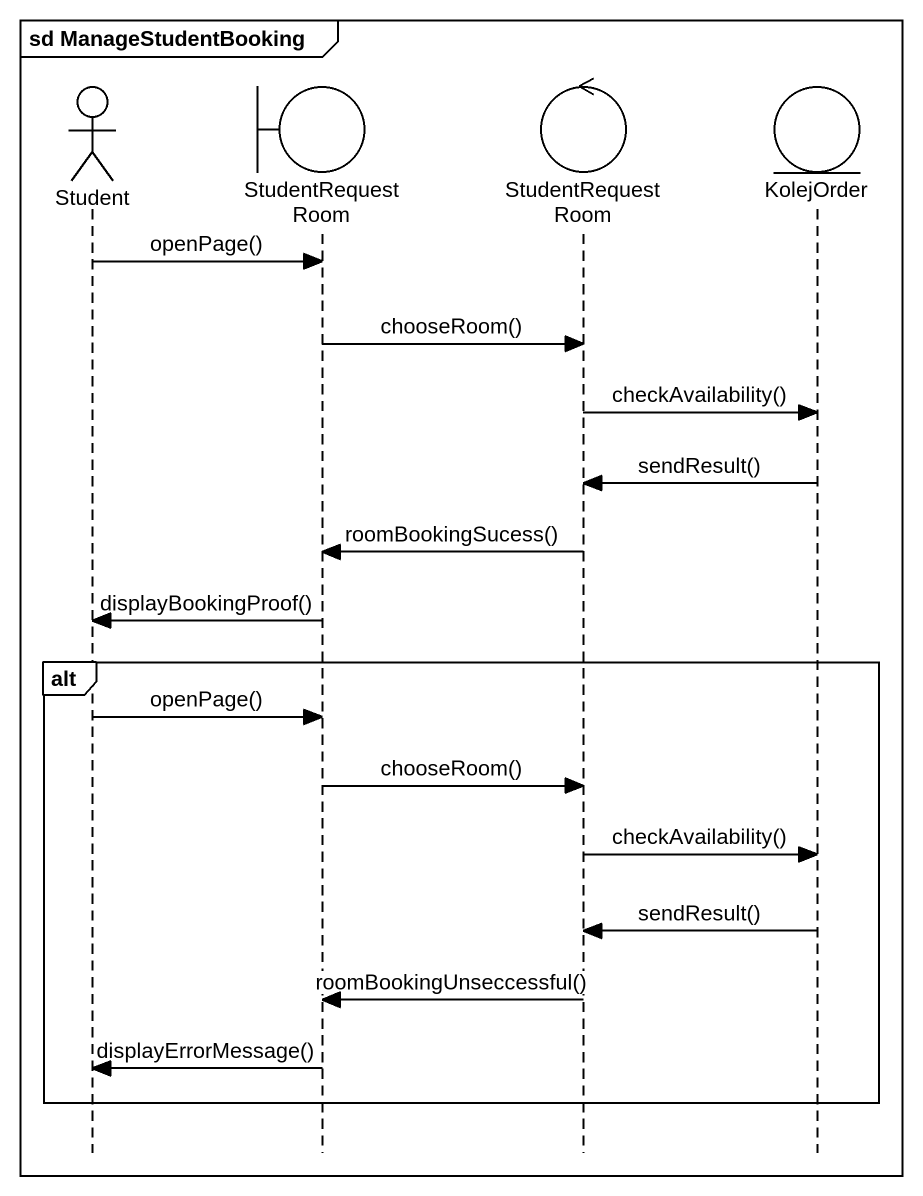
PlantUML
@startuml
mainframe sd ManageStudentBooking
hide footbox
actor Student
boundary StudentRequestRoom
control "StudentRequestRoom" as StudentRequestRoom_2
entity KolejOrder

Student -> StudentRequestRoom : openPage()
StudentRequestRoom -> StudentRequestRoom_2 : chooseRoom()
StudentRequestRoom_2 -> KolejOrder : checkAvailability()
KolejOrder -> StudentRequestRoom_2 : sendResult()
StudentRequestRoom_2 -> StudentRequestRoom : roomBookingSucess()
StudentRequestRoom -> Student : displayBookingProof()
alt
  Student -> StudentRequestRoom : openPage()
  StudentRequestRoom -> StudentRequestRoom_2 : chooseRoom()
  StudentRequestRoom_2 -> KolejOrder : checkAvailability()
  KolejOrder -> StudentRequestRoom_2 : sendResult()
  StudentRequestRoom_2 -> StudentRequestRoom : roomBookingUnseccessful()
  StudentRequestRoom -> Student : displayErrorMessage()
end
@enduml
